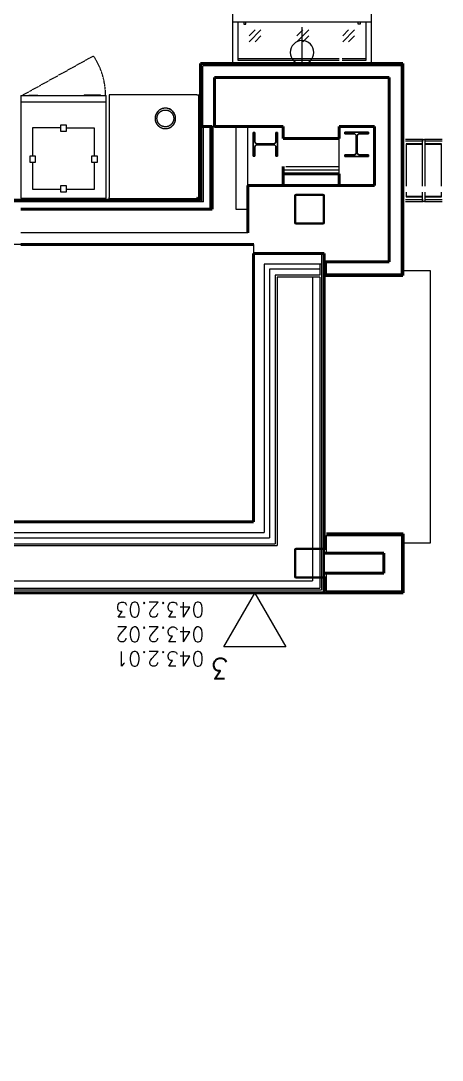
# Model space of a CAD drawing. Header units: inches. Extents: x -460 to 10305, y -938 to 5356.
# Drawn here: x 599.3 to 742.3, y -273.2 to 79.1 of the extents above; entities that cross this region are included whole.
import ezdxf
from ezdxf.enums import TextEntityAlignment as Align

# ---------------------------------------------------------------- set-up
doc = ezdxf.new("R2010")
doc.units = ezdxf.units.IN
doc.header["$MEASUREMENT"] = 0
doc.linetypes.add('01-0263-G-DWG-BFP-ARCH$0$Dash', pattern=[0.25, 0.125, -0.125])
for name, color, linetype, lineweight in [('01-0263-G-DWG-BFP-ARCH$0$SP-CASE', 11, 'Continuous', 13), ('01-0263-G-DWG-BFP-ARCH$0$SP-COLUMNS', 40, 'Continuous', 13), ('01-0263-G-DWG-BFP-ARCH$0$SP-WALL-HALF', 42, 'Continuous', 13)]:
    doc.layers.add(name, color=color, linetype=linetype, lineweight=lineweight)
for name, color, linetype in [('01-0263-G-DWG-BFP-ARCH$0$SP-FIXT', 35, 'Continuous'), ('01-0263-G-DWG-BFP-ARCH$0$SP-GROSS', 30, 'Continuous'), ('01-0263-G-DWG-BFP-ARCH$0$SP-WALL', 7, 'Continuous'), ('T-Comm-E', 1, 'Continuous')]:
    doc.layers.add(name, color=color, linetype=linetype)
doc.styles.add('3-32', font='SIMPLEX.shx', dxfattribs={"height": 9})

# ---------------------------------------------------------------- blocks, each defined once
blk = doc.blocks.new('01-0263-G-DWG-BFP-ARCH$0$W-Wide Flange-Column - W8X40-3440893-GROUND FLOOR - PROPOSED')
at = {"layer": '01-0263-G-DWG-BFP-ARCH$0$SP-COLUMNS', "lineweight": 9}
h = blk.add_hatch(dxfattribs=at)
h.set_pattern_fill('FP_83', color=256, style=0, pattern_type=2)
h.set_pattern_definition([(315, (685.028, -26.6), (9.50352, 9.50352), []), (315, (699.428, -26.6), (9.50352, 9.50352), [])])
h.paths.add_polyline_path([(-4.04, 3.56), (-0.87, 3.56), (-0.38, 3.36), (-0.18, 2.87), (-0.18, -2.88), (-0.38, -3.36), (-0.87, -3.57), (-4.04, -3.57), (-4.04, -4.13), (4.03, -4.13), (4.03, -3.57), (0.87, -3.57), (0.38, -3.36), (0.18, -2.88), (0.18, 2.87), (0.38, 3.36), (0.87, 3.56), (4.03, 3.56), (4.03, 4.12), (-4.04, 4.12)], flags=0)
at = {"layer": '01-0263-G-DWG-BFP-ARCH$0$SP-COLUMNS', "lineweight": 30}
for p, q in [((4.03, 4.12), (-4.04, 4.12)), ((-4.04, 4.12), (-4.04, 3.56)), ((-4.04, 3.56), (-0.87, 3.56)), ((0.87, 3.56), (4.03, 3.56)), ((4.03, 3.56), (4.03, 4.12)), ((-0.18, 2.87), (-0.18, -2.88)), ((0.18, -2.88), (0.18, 2.87)), ((-0.87, -3.57), (-4.04, -3.57)), ((-4.04, -3.57), (-4.04, -4.13)), ((-4.04, -4.13), (4.03, -4.13)), ((4.03, -3.57), (0.87, -3.57)), ((4.03, -4.13), (4.03, -3.57))]:
    blk.add_line(p, q, dxfattribs=at)
for centre, start, end in [((-0.87, 2.87), 0, 90), ((0.87, 2.87), 90, 180), ((-0.87, -2.88), 270, 0), ((0.87, -2.88), 180, 270)]:
    blk.add_arc(centre, 0.69, start, end, dxfattribs=at)
blk = doc.blocks.new('01-0263-G-DWG-BFP-ARCH$0$W-Wide Flange-Column - W8X40-3440894-GROUND FLOOR - PROPOSED')
at = {"layer": '01-0263-G-DWG-BFP-ARCH$0$SP-COLUMNS', "lineweight": 9}
h = blk.add_hatch(dxfattribs=at)
h.set_pattern_fill('FP_84', color=256, style=0, pattern_type=2)
h.set_pattern_definition([(45, (-4.401, 685.028), (-9.50352, 9.50352), []), (45, (-4.401, 699.428), (-9.50352, 9.50352), [])])
h.paths.add_polyline_path([(4.03, -4.13), (4.03, -3.57), (0.87, -3.57), (0.38, -3.36), (0.18, -2.88), (0.18, 2.87), (0.38, 3.36), (0.87, 3.56), (4.03, 3.56), (4.03, 4.12), (-4.04, 4.12), (-4.04, 3.56), (-0.87, 3.56), (-0.38, 3.36), (-0.18, 2.87), (-0.18, -2.88), (-0.38, -3.36), (-0.87, -3.57), (-4.04, -3.57), (-4.04, -4.13)], flags=0)
at = {"layer": '01-0263-G-DWG-BFP-ARCH$0$SP-COLUMNS', "lineweight": 30}
for p, q in [((4.03, 4.12), (-4.04, 4.12)), ((-4.04, 4.12), (-4.04, 3.56)), ((-4.04, 3.56), (-0.87, 3.56)), ((0.87, 3.56), (4.03, 3.56)), ((4.03, 3.56), (4.03, 4.12)), ((-0.18, 2.87), (-0.18, -2.88)), ((0.18, -2.88), (0.18, 2.87)), ((-0.87, -3.57), (-4.04, -3.57)), ((-4.04, -3.57), (-4.04, -4.13)), ((-4.04, -4.13), (4.03, -4.13)), ((4.03, -3.57), (0.87, -3.57)), ((4.03, -4.13), (4.03, -3.57))]:
    blk.add_line(p, q, dxfattribs=at)
for centre, start, end in [((-0.87, 2.87), 0, 90), ((0.87, 2.87), 90, 180), ((-0.87, -2.88), 270, 0), ((0.87, -2.88), 180, 270)]:
    blk.add_arc(centre, 0.69, start, end, dxfattribs=at)
blk = doc.blocks.new('01-0263-G-DWG-BFP-ARCH$0$HSS-Hollow Structural Section-Column - HSS10X10X_250-V79-GROUND FLOOR - PROPOSED')
at = {"layer": '01-0263-G-DWG-BFP-ARCH$0$SP-COLUMNS', "lineweight": 9}
h = blk.add_hatch(dxfattribs=at)
h.set_pattern_fill('FP_96', color=256, style=0, pattern_type=2)
h.set_pattern_definition([(45, (11.6, 707.028), (-9.50352, 9.50352), []), (45, (11.6, 721.428), (-9.50352, 9.50352), [])])
h.paths.add_polyline_path([(4.53, -5), (4.86, -4.86), (5, -4.53), (5, 4.53), (4.86, 4.86), (4.53, 5), (-4.53, 5), (-4.86, 4.86), (-5, 4.53), (-5, -4.53), (-4.86, -4.86), (-4.53, -5)], flags=0)
h.paths.add_polyline_path([(4.53, -4.77), (-4.53, -4.77), (-4.7, -4.7), (-4.77, -4.53), (-4.77, 4.53), (-4.7, 4.7), (-4.53, 4.77), (4.53, 4.77), (4.7, 4.7), (4.77, 4.53), (4.77, -4.53), (4.7, -4.7)], flags=0)
at = {"layer": '01-0263-G-DWG-BFP-ARCH$0$SP-COLUMNS', "lineweight": 30}
for p, q in [((-5, 4.53), (-5, -4.53)), ((-4.77, -4.53), (-4.77, 4.53)), ((4.53, 5), (-4.53, 5)), ((-4.53, 4.77), (4.53, 4.77)), ((4.77, 4.53), (4.77, -4.53)), ((5, -4.53), (5, 4.53)), ((4.53, -4.77), (-4.53, -4.77)), ((-4.53, -5), (4.53, -5))]:
    blk.add_line(p, q, dxfattribs=at)
for centre, radius, start, end in [((-4.53, 4.53), 0.466, 90, 180), ((-4.53, 4.53), 0.233, 90, 180), ((4.53, 4.53), 0.466, 360, 90), ((4.53, 4.53), 0.233, 0, 90), ((-4.53, -4.53), 0.466, 180, 270), ((-4.53, -4.53), 0.233, 180, 270), ((4.53, -4.53), 0.233, 270, 360), ((4.53, -4.53), 0.466, 270, 360)]:
    blk.add_arc(centre, radius, start, end, dxfattribs=at)
blk = doc.blocks.new('01-0263-G-DWG-BFP-ARCH$0$HSS-Hollow Structural Section-Column - HSS10X10X_250-V100-GROUND FLOOR - PROPOSED')
at = {"layer": '01-0263-G-DWG-BFP-ARCH$0$SP-COLUMNS', "lineweight": 9}
h = blk.add_hatch(dxfattribs=at)
h.set_pattern_fill('FP_113', color=256, style=0, pattern_type=2)
h.set_pattern_definition([(45, (11.6, 827.028), (-9.50352, 9.50352), []), (45, (11.6, 841.428), (-9.50352, 9.50352), [])])
h.paths.add_polyline_path([(-3.55, -5), (4.53, -5), (4.86, -4.86), (5, -4.53), (5, 4.53), (4.86, 4.86), (4.53, 5), (-4.53, 5), (-4.86, 4.86), (-5, 4.53), (-5, -4.53), (-4.86, -4.86), (-4.53, -5)], flags=0)
h.paths.add_polyline_path([(-4.53, -4.77), (-4.7, -4.7), (-4.77, -4.53), (-4.77, 4.53), (-4.7, 4.7), (-4.53, 4.77), (4.53, 4.77), (4.7, 4.7), (4.77, 4.53), (4.77, -4.53), (4.7, -4.7), (4.53, -4.77), (-3.55, -4.77)], flags=0)
at = {"layer": '01-0263-G-DWG-BFP-ARCH$0$SP-COLUMNS', "lineweight": 30}
for p, q in [((-5, 4.53), (-5, -4.53)), ((-4.77, -4.53), (-4.77, 4.53)), ((4.53, 5), (-4.53, 5)), ((-4.53, 4.77), (4.53, 4.77)), ((4.77, 4.53), (4.77, -4.53)), ((5, -4.53), (5, 4.53)), ((4.53, -4.77), (-4.53, -4.77)), ((-4.53, -5), (4.53, -5))]:
    blk.add_line(p, q, dxfattribs=at)
for centre, radius, start, end in [((-4.53, 4.53), 0.466, 90, 180), ((-4.53, 4.53), 0.233, 90, 180), ((4.53, 4.53), 0.466, 360, 90), ((4.53, 4.53), 0.233, 0, 90), ((-4.53, -4.53), 0.466, 180, 270), ((-4.53, -4.53), 0.233, 180, 270), ((4.53, -4.53), 0.466, 270, 360), ((4.53, -4.53), 0.233, 270, 360)]:
    blk.add_arc(centre, radius, start, end, dxfattribs=at)
blk = doc.blocks.new('01-0263-G-DWG-BFP-ARCH', base_point=(1295.16, 1352.86))
at = {"layer": '01-0263-G-DWG-BFP-ARCH$0$SP-CASE'}
for p, q in [((1966.06, 1441.34), (1966.06, 1414)), ((2013.12, 1414), (2013.12, 1441.34)), ((1966.06, 1428.31), (2013.12, 1428.31)), ((1967.81, 1428.31), (1967.81, 1415.36)), ((1969.82, 1428.31), (1969.82, 1427.56)), ((1969.82, 1427.56), (1970.57, 1427.56)), ((1970.57, 1427.56), (1970.57, 1428.31)), ((2008.61, 1427.56), (2008.61, 1428.31)), ((2009.36, 1427.56), (2008.61, 1427.56)), ((2009.36, 1428.31), (2009.36, 1427.56)), ((2011.37, 1415.36), (2011.37, 1428.31)), ((1973.65, 1425.63), (1971.65, 1423.63)), ((1975.65, 1425.63), (1971.65, 1421.63)), ((1975.65, 1423.63), (1973.65, 1421.63)), ((1989.85, 1425.63), (1987.85, 1423.63)), ((1991.85, 1425.63), (1987.85, 1421.63)), ((1991.85, 1423.63), (1989.85, 1421.63)), ((2005.39, 1425.63), (2003.39, 1423.63)), ((2007.39, 1425.63), (2003.39, 1421.63)), ((2007.39, 1423.63), (2005.39, 1421.63)), ((1967.81, 1415.91), (2002.2, 1415.91)), ((1967.81, 1415.36), (2002.2, 1415.36)), ((2003.2, 1415.91), (2011.37, 1415.91)), ((2003.2, 1415.36), (2011.37, 1415.36)), ((1894.2, 1403.37), (1923.2, 1403.37)), ((1894.2, 1403.37), (1894.2, 1401.12)), ((1896.9, 1403.5), (1899.99, 1403.5)), ((1896.9, 1403.5), (1896.9, 1403.37)), ((1899.99, 1403.37), (1899.99, 1403.5)), ((1915.7, 1403.62), (1921.2, 1403.62)), ((1915.7, 1403.62), (1915.7, 1403.37)), ((1921.2, 1403.37), (1921.2, 1403.62)), ((1923.2, 1401.12), (1923.2, 1403.37)), ((1953.95, 1403.62), (1924.2, 1403.62)), ((1924.2, 1403.62), (1924.2, 1368.87)), ((1953.95, 1403.62), (1954.45, 1403.62)), ((1954.45, 1403.62), (1955.2, 1403.62)), ((1954.45, 1403.62), (1954.45, 1368.37)), ((1923.2, 1401.12), (1894.2, 1401.12)), ((1923.2, 1401.12), (1894.2, 1401.12)), ((1894.2, 1401.12), (1894.2, 1368.62)), ((1923.2, 1368.62), (1923.2, 1401.12)), ((1907.7, 1392.38), (1898.2, 1392.38)), ((1898.2, 1392.38), (1898.2, 1382.84)), ((1909.7, 1393.31), (1907.7, 1393.31)), ((1907.7, 1393.31), (1907.7, 1391.31)), ((1909.7, 1391.31), (1909.7, 1393.31)), ((1919.2, 1392.31), (1909.7, 1392.31)), ((1919.2, 1382.84), (1919.2, 1392.31)), ((1907.7, 1391.31), (1909.7, 1391.31)), ((2030.65, 1388.5), (2024.64, 1388.5)), ((2030.4, 1388.5), (2030.4, 1372.62)), ((2030.4, 1388.5), (2031.4, 1388.5)), ((2037.15, 1388.5), (2031.14, 1388.5)), ((2031.4, 1372.62), (2031.4, 1388.5)), ((2024.64, 1388), (2030.65, 1388)), ((2024.89, 1387), (2024.89, 1372.62)), ((2030.4, 1387), (2024.89, 1387)), ((2025.02, 1372.62), (2025.02, 1386.87)), ((2025.02, 1386.87), (2030.4, 1386.87)), ((2031.14, 1388), (2037.15, 1388)), ((2036.89, 1387), (2031.4, 1387)), ((2031.4, 1386.87), (2036.77, 1386.87)), ((2036.77, 1386.87), (2036.77, 1372.62)), ((2036.89, 1372.62), (2036.89, 1387)), ((1899.2, 1382.84), (1897.2, 1382.84)), ((1897.2, 1382.84), (1897.2, 1380.84)), ((1899.2, 1380.84), (1899.2, 1382.84)), ((1920.2, 1382.84), (1918.2, 1382.84)), ((1918.2, 1382.84), (1918.2, 1380.84)), ((1920.2, 1380.84), (1920.2, 1382.84)), ((1897.2, 1380.84), (1899.2, 1380.84)), ((1898.2, 1380.84), (1898.2, 1371.69)), ((1918.2, 1380.84), (1920.2, 1380.84)), ((1919.2, 1371.69), (1919.2, 1380.84)), ((1898.2, 1371.69), (1907.7, 1371.69)), ((1909.7, 1372.76), (1907.7, 1372.76)), ((1907.7, 1372.76), (1907.7, 1370.76)), ((1907.7, 1370.76), (1909.7, 1370.76)), ((1909.7, 1370.76), (1909.7, 1372.76)), ((1909.7, 1371.69), (1919.2, 1371.69)), ((2024.89, 1370.62), (2024.89, 1369)), ((2025.02, 1369.12), (2025.02, 1370.62)), ((2030.4, 1370.62), (2030.4, 1367.5)), ((2031.4, 1367.5), (2031.4, 1370.62)), ((2036.77, 1370.62), (2036.77, 1369.12)), ((2036.89, 1369), (2036.89, 1370.62)), ((1894.2, 1368.62), (1923.2, 1368.62)), ((1924.2, 1368.37), (1924.2, 1368.87)), ((1924.2, 1367.62), (1924.2, 1368.37)), ((1954.45, 1368.37), (1924.2, 1368.37)), ((2030.65, 1368), (2024.64, 1368)), ((2024.64, 1367.5), (2030.65, 1367.5)), ((2024.89, 1369), (2030.4, 1369)), ((2030.4, 1369.12), (2025.02, 1369.12)), ((2031.4, 1367.5), (2030.4, 1367.5)), ((2037.15, 1368), (2031.14, 1368)), ((2031.14, 1367.5), (2037.15, 1367.5)), ((2036.77, 1369.12), (2031.39, 1369.12)), ((2031.39, 1369), (2036.89, 1369)), ((2033.2, 1344), (2024, 1344)), ((2033.2, 1251.75), (2033.2, 1344)), ((2024, 1251.75), (2033.2, 1251.75))]:
    blk.add_line(p, q, dxfattribs=at)
at = {"layer": '01-0263-G-DWG-BFP-ARCH$0$SP-CASE', "linetype": '01-0263-G-DWG-BFP-ARCH$0$Dash', "lineweight": 5}
blk.add_line((1894.57, 1403.37), (1918.84, 1416.83), dxfattribs=at)
at = {"layer": '01-0263-G-DWG-BFP-ARCH$0$SP-CASE'}
for points in [[(1946.7, 1395.62), (1946.69, 1395.76), (1946.68, 1395.9), (1946.67, 1396.04), (1946.65, 1396.18), (1946.63, 1396.31), (1946.6, 1396.45), (1946.56, 1396.58), (1946.52, 1396.72), (1946.47, 1396.85), (1946.42, 1396.97), (1946.36, 1397.1), (1946.3, 1397.23), (1946.24, 1397.35), (1946.17, 1397.47), (1946.09, 1397.58), (1946.01, 1397.7), (1945.92, 1397.81), (1945.83, 1397.91), (1945.74, 1398.01), (1945.64, 1398.11), (1945.54, 1398.21), (1945.44, 1398.3), (1945.33, 1398.38), (1945.22, 1398.47), (1945.1, 1398.54), (1944.98, 1398.62), (1944.86, 1398.68), (1944.74, 1398.75), (1944.61, 1398.8), (1944.48, 1398.86), (1944.35, 1398.9), (1944.22, 1398.95), (1944.09, 1398.98), (1943.95, 1399.02), (1943.82, 1399.04), (1943.68, 1399.06), (1943.54, 1399.08), (1943.4, 1399.09), (1943.26, 1399.09), (1943.13, 1399.09), (1942.99, 1399.08), (1942.85, 1399.07), (1942.71, 1399.05), (1942.57, 1399.03), (1942.44, 1399), (1942.3, 1398.97), (1942.17, 1398.93), (1942.04, 1398.88), (1941.91, 1398.83), (1941.78, 1398.78), (1941.66, 1398.72), (1941.54, 1398.65), (1941.42, 1398.58), (1941.3, 1398.51), (1941.18, 1398.43), (1941.07, 1398.34), (1940.97, 1398.26), (1940.86, 1398.16), (1940.76, 1398.07), (1940.67, 1397.97), (1940.58, 1397.86), (1940.49, 1397.76), (1940.41, 1397.64), (1940.33, 1397.53), (1940.25, 1397.41), (1940.18, 1397.29), (1940.12, 1397.17), (1940.06, 1397.04), (1940.01, 1396.92), (1939.96, 1396.79), (1939.91, 1396.65), (1939.88, 1396.52), (1939.84, 1396.39), (1939.81, 1396.25), (1939.79, 1396.11), (1939.78, 1395.98), (1939.76, 1395.84), (1939.76, 1395.7), (1939.76, 1395.62)], [(1939.76, 1395.62), (1939.76, 1395.49), (1939.77, 1395.35), (1939.78, 1395.21), (1939.8, 1395.07), (1939.83, 1394.93), (1939.86, 1394.8), (1939.89, 1394.67), (1939.93, 1394.53), (1939.98, 1394.4), (1940.03, 1394.27), (1940.09, 1394.15), (1940.15, 1394.02), (1940.22, 1393.9), (1940.29, 1393.78), (1940.36, 1393.67), (1940.44, 1393.55), (1940.53, 1393.44), (1940.62, 1393.34), (1940.71, 1393.23), (1940.81, 1393.14), (1940.91, 1393.04), (1941.02, 1392.95), (1941.12, 1392.86), (1941.24, 1392.78), (1941.35, 1392.71), (1941.47, 1392.63), (1941.59, 1392.56), (1941.72, 1392.5), (1941.84, 1392.44), (1941.97, 1392.39), (1942.1, 1392.34), (1942.23, 1392.3), (1942.37, 1392.26), (1942.5, 1392.23), (1942.64, 1392.21), (1942.77, 1392.18), (1942.91, 1392.17), (1943.05, 1392.16), (1943.19, 1392.16), (1943.33, 1392.16), (1943.47, 1392.16), (1943.6, 1392.18), (1943.74, 1392.19), (1943.88, 1392.22), (1944.01, 1392.25), (1944.15, 1392.28), (1944.28, 1392.32), (1944.41, 1392.36), (1944.54, 1392.41), (1944.67, 1392.47), (1944.79, 1392.53), (1944.92, 1392.6), (1945.04, 1392.67), (1945.15, 1392.74), (1945.27, 1392.82), (1945.38, 1392.9), (1945.49, 1392.99), (1945.59, 1393.08), (1945.69, 1393.18), (1945.78, 1393.28), (1945.88, 1393.39), (1945.96, 1393.49), (1946.05, 1393.6), (1946.12, 1393.72), (1946.2, 1393.84), (1946.27, 1393.96), (1946.33, 1394.08), (1946.39, 1394.2), (1946.45, 1394.33), (1946.49, 1394.46), (1946.54, 1394.59), (1946.58, 1394.73), (1946.61, 1394.86), (1946.64, 1395), (1946.66, 1395.13), (1946.68, 1395.27), (1946.69, 1395.41), (1946.69, 1395.55), (1946.7, 1395.62)], [(1940.38, 1395.62), (1940.38, 1395.74), (1940.39, 1395.85), (1940.4, 1395.96), (1940.42, 1396.08), (1940.44, 1396.19), (1940.46, 1396.3), (1940.49, 1396.41), (1940.53, 1396.52), (1940.56, 1396.63), (1940.61, 1396.73), (1940.65, 1396.84), (1940.7, 1396.94), (1940.76, 1397.04), (1940.82, 1397.13), (1940.88, 1397.23), (1940.95, 1397.32), (1941.02, 1397.41), (1941.09, 1397.5), (1941.17, 1397.58), (1941.25, 1397.66), (1941.33, 1397.74), (1941.41, 1397.82), (1941.5, 1397.89), (1941.6, 1397.95), (1941.69, 1398.02), (1941.79, 1398.08), (1941.89, 1398.13), (1941.99, 1398.18), (1942.09, 1398.23), (1942.2, 1398.27), (1942.3, 1398.31), (1942.41, 1398.35), (1942.52, 1398.38), (1942.63, 1398.4), (1942.74, 1398.43), (1942.86, 1398.44), (1942.97, 1398.46), (1943.08, 1398.46), (1943.2, 1398.47), (1943.31, 1398.47), (1943.42, 1398.46), (1943.54, 1398.45), (1943.65, 1398.44), (1943.76, 1398.42), (1943.87, 1398.39), (1943.98, 1398.37), (1944.09, 1398.33), (1944.2, 1398.3), (1944.31, 1398.25), (1944.41, 1398.21), (1944.51, 1398.16), (1944.61, 1398.11), (1944.71, 1398.05), (1944.81, 1397.99), (1944.9, 1397.92), (1944.99, 1397.85), (1945.08, 1397.78), (1945.16, 1397.71), (1945.24, 1397.63), (1945.32, 1397.54), (1945.4, 1397.46), (1945.47, 1397.37), (1945.54, 1397.28), (1945.6, 1397.19), (1945.66, 1397.09), (1945.72, 1396.99), (1945.77, 1396.89), (1945.82, 1396.79), (1945.87, 1396.68), (1945.91, 1396.58), (1945.94, 1396.47), (1945.97, 1396.36), (1946, 1396.25), (1946.02, 1396.14), (1946.04, 1396.03), (1946.06, 1395.91), (1946.06, 1395.8), (1946.07, 1395.69), (1946.07, 1395.62)], [(1946.07, 1395.62), (1946.07, 1395.51), (1946.06, 1395.4), (1946.05, 1395.28), (1946.03, 1395.17), (1946.01, 1395.06), (1945.99, 1394.95), (1945.96, 1394.84), (1945.93, 1394.73), (1945.89, 1394.62), (1945.85, 1394.52), (1945.8, 1394.41), (1945.75, 1394.31), (1945.69, 1394.21), (1945.64, 1394.11), (1945.57, 1394.02), (1945.51, 1393.93), (1945.44, 1393.84), (1945.36, 1393.75), (1945.29, 1393.66), (1945.21, 1393.58), (1945.12, 1393.51), (1945.04, 1393.43), (1944.95, 1393.36), (1944.86, 1393.29), (1944.76, 1393.23), (1944.67, 1393.17), (1944.57, 1393.12), (1944.47, 1393.06), (1944.36, 1393.02), (1944.26, 1392.97), (1944.15, 1392.93), (1944.04, 1392.9), (1943.93, 1392.87), (1943.82, 1392.84), (1943.71, 1392.82), (1943.6, 1392.8), (1943.48, 1392.79), (1943.37, 1392.78), (1943.26, 1392.78), (1943.14, 1392.78), (1943.03, 1392.79), (1942.92, 1392.8), (1942.8, 1392.81), (1942.69, 1392.83), (1942.58, 1392.85), (1942.47, 1392.88), (1942.36, 1392.92), (1942.25, 1392.95), (1942.15, 1392.99), (1942.04, 1393.04), (1941.94, 1393.09), (1941.84, 1393.14), (1941.74, 1393.2), (1941.65, 1393.26), (1941.55, 1393.32), (1941.46, 1393.39), (1941.37, 1393.47), (1941.29, 1393.54), (1941.21, 1393.62), (1941.13, 1393.7), (1941.05, 1393.79), (1940.98, 1393.88), (1940.91, 1393.97), (1940.85, 1394.06), (1940.79, 1394.16), (1940.73, 1394.26), (1940.68, 1394.36), (1940.63, 1394.46), (1940.59, 1394.56), (1940.55, 1394.67), (1940.51, 1394.78), (1940.48, 1394.89), (1940.45, 1395), (1940.43, 1395.11), (1940.41, 1395.22), (1940.4, 1395.34), (1940.39, 1395.45), (1940.38, 1395.56), (1940.38, 1395.62)]]:
    blk.add_lwpolyline(points, dxfattribs=at)
at = {"layer": '01-0263-G-DWG-BFP-ARCH$0$SP-CASE', "linetype": '01-0263-G-DWG-BFP-ARCH$0$Dash', "lineweight": 5}
blk.add_arc((1898.64, 1403.31), 24.31, 0.1401, 33.7716, dxfattribs=at)
at = {"layer": '01-0263-G-DWG-BFP-ARCH$0$SP-CASE'}
for start, end in [(0, 180), (180, 0)]:
    blk.add_arc((1943.23, 1395.62), 3.47, start, end, dxfattribs=at)
for centre, start_param, end_param in [((2030.65, 1388.25), 1.570796, 1.832596), ((2031.14, 1388.25), 4.45059, 4.712389), ((2030.65, 1367.75), 1.570796, 1.820886), ((2031.14, 1367.75), 4.4623, 4.712389)]:
    blk.add_ellipse(centre, major_axis=(0, 0.25), ratio=0.995585, start_param=start_param, end_param=end_param, dxfattribs=at)
blk.add_open_spline([(1954.45, 1368.37), (1954.44, 1368.37), (1954.44, 1368.38), (1954.41, 1368.41), (1954.38, 1368.44), (1954.35, 1368.47), (1954.32, 1368.5), (1954.29, 1368.53), (1954.25, 1368.57), (1954.2, 1368.61), (1954.17, 1368.65), (1954.13, 1368.69), (1954.05, 1368.76), (1953.99, 1368.83), (1953.95, 1368.87)], degree=3, knots=[0, 0, 0, 0, 0.166667, 0.25, 0.333333, 0.416667, 0.458333, 0.5, 0.583333, 0.666667, 0.708333, 0.75, 0.833333, 1, 1, 1, 1], dxfattribs=at)
at = {"layer": '01-0263-G-DWG-BFP-ARCH$0$SP-FIXT'}
blk.add_line((1989.59, 1414), (1989.59, 1426.5), dxfattribs=at)
for start, end in [(90, 270), (270, 90)]:
    blk.add_arc((1989.59, 1418), 4, start, end, dxfattribs=at)
at = {"layer": '01-0263-G-DWG-BFP-ARCH$0$SP-GROSS'}
blk.add_lwpolyline([(1631.65, 1027.99), (1729.88, 1130.41), (1849.29, 1258.86), (1973.16, 1258.86), (1973.26, 1352.86), (1845.28, 1352.86), (1845.16, 1326.36), (1829.16, 1326.36), (1829.16, 1352.86), (1809.93, 1352.81), (1784.55, 1352.81), (1760.39, 1352.81), (1735.82, 1352.81), (1710.58, 1352.81), (1680.88, 1352.81), (1641.19, 1352.81), (1641.16, 1326.36)], dxfattribs=at)
at = {"layer": '01-0263-G-DWG-BFP-ARCH$0$SP-WALL', "lineweight": 50}
for p, q in [((2002.16, 1414.24), (1955.16, 1414.24)), ((1955.16, 1414.24), (1955.16, 1367.86)), ((2023.81, 1414.24), (2001.69, 1414.24)), ((2023.81, 1342.37), (2023.81, 1414.24)), ((1959.91, 1392.86), (1959.91, 1409.49)), ((1959.91, 1409.49), (2002.16, 1409.49)), ((2001.69, 1409.49), (2019.21, 1409.49)), ((2019.21, 1409.49), (2019.21, 1372.65)), ((1959.16, 1392.86), (1955.16, 1392.86)), ((1958.66, 1364.86), (1958.66, 1392.86)), ((1959.16, 1392.86), (1959.16, 1364.86)), ((1971.16, 1392.86), (1959.91, 1392.86)), ((1983.16, 1392.86), (1971.16, 1392.86)), ((1983.16, 1392.86), (1983.16, 1388.86)), ((2014.16, 1392.86), (2002.16, 1392.86)), ((2002.16, 1392.86), (2002.16, 1388.86)), ((2014.16, 1372.86), (2014.16, 1392.86)), ((2002.16, 1388.86), (1983.16, 1388.86)), ((1983.16, 1379.37), (1983.16, 1372.86)), ((1983.16, 1376.86), (2002.16, 1376.86)), ((2002.16, 1376.86), (2002.16, 1372.86)), ((1971.16, 1372.86), (2014.16, 1372.86)), ((1971.16, 1356.86), (1971.16, 1372.86)), ((2019.21, 1372.65), (2019.21, 1346.99)), ((1518.72, 1367.86), (1955.16, 1367.86)), ((1959.16, 1364.86), (1894.16, 1364.86)), ((1973.26, 1352.86), (1894.16, 1352.86)), ((1997.16, 1349.86), (1973.16, 1349.86)), ((1973.16, 1349.86), (1973.16, 1258.86)), ((1997.16, 1349.86), (1997.16, 1249.4)), ((2019.21, 1346.99), (1997.16, 1346.99)), ((1997.16, 1342.37), (2023.81, 1342.37)), ((1973.16, 1258.86), (1849.16, 1258.86)), ((2023.96, 1254.86), (1997.95, 1254.86)), ((2023.96, 1234.86), (2023.96, 1254.86)), ((1997.16, 1248.24), (2017.34, 1248.24)), ((2017.34, 1248.24), (2017.34, 1241.49)), ((2017.34, 1241.49), (1997.16, 1241.49)), ((1997.16, 1234.86), (1997.16, 1240.33)), ((1859.62, 1234.86), (2023.96, 1234.86))]:
    blk.add_line(p, q, dxfattribs=at)
at = {"layer": '01-0263-G-DWG-BFP-ARCH$0$SP-WALL'}
for p, q in [((1955.91, 1392.86), (1955.91, 1413.49)), ((2023.21, 1413.49), (1955.91, 1413.49)), ((2023.21, 1413.49), (2023.21, 1372.65)), ((1955.66, 1367.49), (1955.66, 1392.86)), ((1956.16, 1367.36), (1956.16, 1392.86)), ((1959.16, 1392.86), (1959.91, 1392.86)), ((1967.16, 1392.86), (1967.16, 1364.86)), ((1971.16, 1372.86), (1971.16, 1392.86)), ((2002.16, 1376.86), (2002.16, 1388.86)), ((2002.16, 1378.11), (1983.16, 1378.11)), ((2002.16, 1379.24), (1984.13, 1379.24)), ((2023.21, 1372.65), (2023.21, 1342.99)), ((1955.66, 1367.49), (1518.1, 1367.49)), ((1956.16, 1367.36), (1518.1, 1367.36)), ((1967.16, 1364.86), (1971.16, 1364.86)), ((1971.16, 1356.86), (1894.16, 1356.86)), ((1996.16, 1349.86), (1996.16, 1249.86)), ((1976.78, 1346.24), (1976.78, 1255.24)), ((1996.16, 1346.24), (1976.78, 1346.24)), ((1995.66, 1346.24), (1995.66, 1342.49)), ((1997.91, 1342.99), (1997.91, 1346.99)), ((1978.53, 1344.49), (1978.53, 1253.49)), ((1995.66, 1344.49), (1978.53, 1344.49)), ((1980.53, 1342.49), (1980.53, 1251.49)), ((1995.66, 1342.49), (1980.53, 1342.49)), ((1997.91, 1342.99), (2023.21, 1342.99)), ((1995.66, 1341.86), (1981.16, 1341.86)), ((1981.16, 1341.86), (1981.16, 1250.86)), ((1993.16, 1341.86), (1993.16, 1249.86)), ((1995.66, 1341.86), (1995.66, 1249.86)), ((1850.74, 1255.24), (1976.78, 1255.24)), ((1997.78, 1254.24), (1997.78, 1248.24)), ((1997.78, 1254.24), (2023.34, 1254.24)), ((2023.34, 1254.24), (2023.34, 1235.49)), ((1851.5, 1253.49), (1978.53, 1253.49)), ((1852.38, 1251.49), (1980.53, 1251.49)), ((1852.65, 1250.86), (1981.16, 1250.86)), ((1993.16, 1249.63), (1993.16, 1240.1)), ((1995.66, 1249.63), (1995.66, 1240.1)), ((1996.16, 1249.63), (1996.16, 1240.1)), ((1997.78, 1241.49), (1997.78, 1235.49)), ((1857.87, 1238.86), (1993.16, 1238.86)), ((1993.16, 1239.86), (1993.16, 1238.86)), ((1995.66, 1239.86), (1995.66, 1236.36)), ((1996.16, 1239.86), (1996.16, 1235.86)), ((1858.96, 1236.36), (1995.66, 1236.36)), ((1859.18, 1235.86), (1996.16, 1235.86)), ((1997.78, 1235.49), (2023.34, 1235.49))]:
    blk.add_line(p, q, dxfattribs=at)
at = {"layer": '01-0263-G-DWG-BFP-ARCH$0$SP-WALL-HALF'}
for p, q in [((1997.16, 1234.74), (1859.5, 1234.74)), ((1997.16, 1234.86), (1997.16, 1234.74))]:
    blk.add_line(p, q, dxfattribs=at)
at = {"layer": '01-0263-G-DWG-BFP-ARCH$0$SP-COLUMNS', "rotation": 90.00000000000034}
blk.add_blockref('01-0263-G-DWG-BFP-ARCH$0$W-Wide Flange-Column - W8X40-3440893-GROUND FLOOR - PROPOSED', (1977.16, 1386.86), dxfattribs=at)
at = {"layer": '01-0263-G-DWG-BFP-ARCH$0$SP-COLUMNS'}
for name, p in [('01-0263-G-DWG-BFP-ARCH$0$W-Wide Flange-Column - W8X40-3440894-GROUND FLOOR - PROPOSED', (2008.16, 1386.86)), ('01-0263-G-DWG-BFP-ARCH$0$HSS-Hollow Structural Section-Column - HSS10X10X_250-V79-GROUND FLOOR - PROPOSED', (1992.16, 1364.86)), ('01-0263-G-DWG-BFP-ARCH$0$HSS-Hollow Structural Section-Column - HSS10X10X_250-V100-GROUND FLOOR - PROPOSED', (1992.16, 1244.86))]:
    blk.add_blockref(name, p, dxfattribs=at)
blk = doc.blocks.new('DATA(3)')
for p, q in [((0, 0), (-10.5, 18.19)), ((-10.5, 18.19), (10.5, 18.19)), ((10.5, 18.19), (0, 0))]:
    blk.add_line(p, q)
at = {"insert": (8.78, 29.02), "char_height": 7, "width": 11.7808, "attachment_point": 1, "style": '3-32'}
blk.add_mtext('3', dxfattribs=at)
at = {"style": '3-32', "flags": 1}
for tag, p in [('RM_NUMBER', (79, 125.99)), ('UTP_CATEGORY', (79, 112.62)), ('QUANTITY_UTP', (79, 99.49)), ('WIRELESS_OUTLET_LOCATION', (79, 86.47)), ('TELECOMM_ROOM', (79, 72.62)), ('QTY_COAX', (78.12, 46.49)), ('POS_4', (181.94, 12.24)), ('POS_5', (181.94, 4.12)), ('POS_6', (181.94, -4.38))]:
    blk.add_attdef(tag, p, '', height=5, dxfattribs=at)
at = {"flags": 1}
blk.add_attdef('WO_NUMBER', text='', height=5, dxfattribs=at).set_placement((80.4, 32.5), align=Align.BOTTOM_LEFT)
at = {"style": '3-32'}
for tag, p in [('POS_1', (17.14, 19.74)), ('POS_2', (17.14, 11.49)), ('POS_3', (17.14, 3.12))]:
    blk.add_attdef(tag, p, '', height=5, dxfattribs=at)

msp = doc.modelspace()

# ---------------------------------------------------------------- block references
msp.add_blockref('01-0263-G-DWG-BFP-ARCH', (0.26, 3.26))

# ---------------------------------------------------------------- next in the draw order: block references
at = {"layer": 'T-Comm-E', "rotation": 180}
msp.add_blockref('DATA(3)', (678.65, -114.86), dxfattribs=at).add_auto_attribs({'POS_1': '043.2.01', 'POS_2': '043.2.02', 'POS_3': '043.2.03'})

doc.saveas('drawing.dxf')
